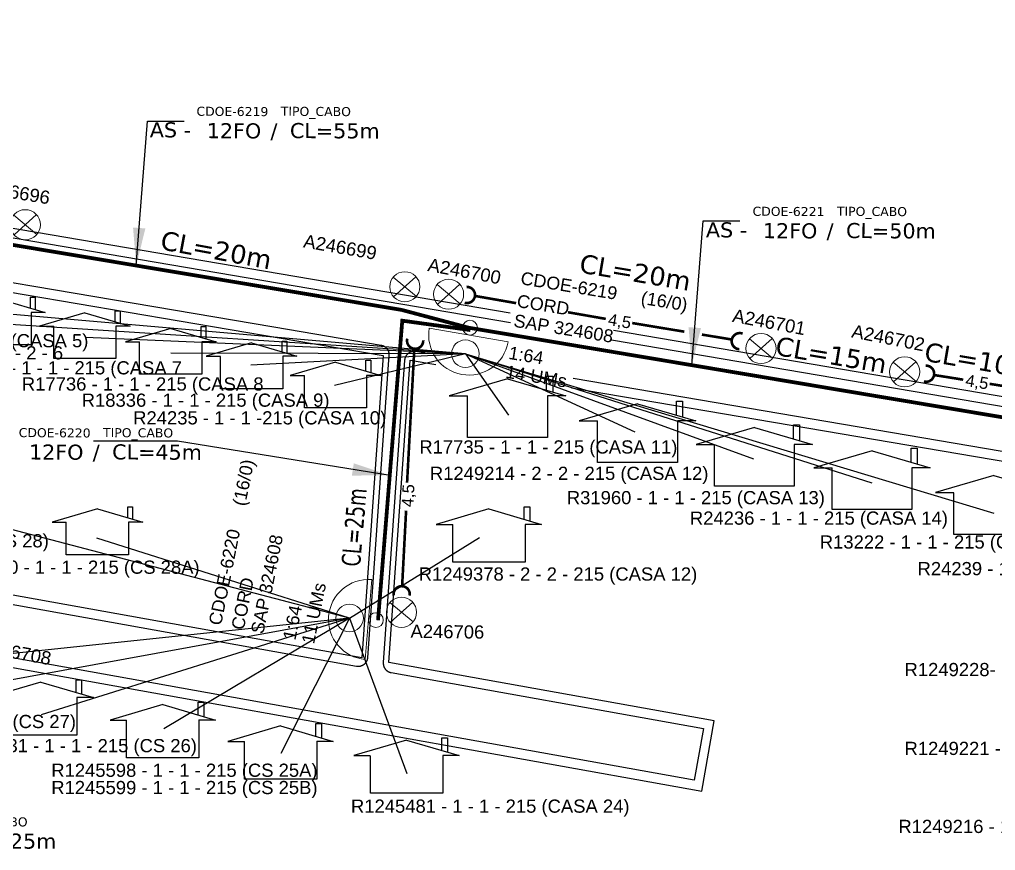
# Model space of a CAD drawing. Header units: millimetres. Extents: x 676447 to 689606, y 7455628 to 7463967.
# Drawn here: x 687404.9 to 687456.7, y 7460321.9 to 7460366 of the extents above; entities that cross this region are included whole.
import ezdxf
from ezdxf.enums import TextEntityAlignment as Align

# ---------------------------------------------------------------- set-up
doc = ezdxf.new("R2010")
doc.units = ezdxf.units.MM
doc.header["$LTSCALE"] = 0.1
doc.header["$MEASUREMENT"] = 0
doc.linetypes.add('PHANTOM2', pattern=[1.25, 0.625, -0.125, 0.125, -0.125, 0.125, -0.125])
for name, color, linetype, lineweight in [('10.4-Postes', 1, 'Continuous', 0), ("20.0-LEGENDA DOS CDO'S", 1, 'Continuous', 0), ('20.2-CDO_POSTE', 1, 'Continuous', 5), ('20.6-CORDOALHA_SUPORTE', 7, 'Continuous', 25)]:
    doc.layers.add(name, color=color, linetype=linetype, lineweight=lineweight)
for name, color, linetype in [('20.8-Legenda', 1, 'Continuous'), ('CAP a instalar', 1, 'Continuous'), ('label_cabos', 7, 'Continuous'), ('Legenda', 1, 'Continuous'), ('LEGENDAS_INFRAESTRUTURAS', 7, 'Continuous'), ('MUB_MEIOFIO', 7, 'Continuous'), ('MUB_QUADRAS', 7, 'Continuous'), ('surveys', 7, 'Continuous'), ('surveys legendas', 7, 'Continuous')]:
    doc.layers.add(name, color=color, linetype=linetype)
doc.layers.add('DROP DE CLIENTE', color=140, linetype='Continuous', plot=False)
doc.layers.add('EXTRA', color=50, linetype='Continuous', plot=False)
doc.styles.add('ARIAL', font='arial.ttf')
doc.styles.add('siredit', font='verdana.ttf')
doc.styles.get("Standard").update_dxf_attribs({"font": 'arial.ttf'})
doc.linetypes.add('FENCELINE1', pattern='A,0.25,-0.1,[133,ltypeshp.shx,S=0.1,R=0,X=-0.1,Y=0],-0.1,1', length=1.45)
doc.dimstyles.new('CC', dxfattribs={"dimtxt": 1, "dimasz": 2, "dimexe": 0.18, "dimexo": 0.0625, "dimgap": 0.09, "dimtad": 0, "dimdec": 0, "dimrnd": 1, "dimzin": 0, "dimdsep": 46, "dimtxsty": 'siredit', "dimblk": 'NONE', "dimcen": 0, "dimse1": 1, "dimse2": 1, "dimsd1": 1, "dimsd2": 1, "dimclrt": 7, "dimadec": 0, "dimazin": 0, "dimtfac": 1, "dimtdec": 0, "dimtofl": 0, "dimtmove": 0, "dimatfit": 3, "dimfxl": 0, "dimtolj": 1, "dimtzin": 0, "dimarcsym": 0})
doc.dimstyles.new('CL', dxfattribs={"dimtxt": 1, "dimasz": 2, "dimexe": 0.18, "dimexo": 0.0625, "dimgap": 0.09, "dimtad": 0, "dimdec": 0, "dimrnd": 1, "dimzin": 0, "dimdsep": 46, "dimtxsty": 'siredit', "dimblk": 'NONE', "dimcen": 0, "dimse1": 1, "dimse2": 1, "dimsd1": 1, "dimsd2": 1, "dimclrt": 7, "dimadec": 0, "dimazin": 0, "dimtfac": 1, "dimtdec": 0, "dimtofl": 0, "dimtmove": 0, "dimatfit": 3, "dimfxl": 0, "dimtolj": 1, "dimtzin": 0, "dimarcsym": 0})

# ---------------------------------------------------------------- blocks, each defined once
blk = doc.blocks.new('PTPT')
at = {"layer": '10.4-Postes', "color": 1, "linetype": 'PHANTOM2'}
for points in [[(-0.00000786, 0.0000104), (0.00000746, -0.00000204)], [(0.00000704, 0.00001089), (-0.00000744, -0.00000253)]]:
    blk.add_lwpolyline(points, dxfattribs=at)
at = {"layer": '10.4-Postes', "color": 1}
blk.add_circle((-0.0000002, 0.00000418), 0.00000987, dxfattribs=at)
blk = doc.blocks.new('CDOE_CT_POST_DESENHO')
at = {"color": 0}
blk.add_line((2.136, 0.393), (-2.114, 0.393), dxfattribs=at)
for centre, radius in [((0.011, 1.403), 0.733), ((0.011, 0), 0.393)]:
    blk.add_circle(centre, radius, dxfattribs=at)
blk.add_arc((0.011, 0.393), 2.125, 0, 180, dxfattribs=at)
blk = doc.blocks.new('CDOE_CT_POSTE')
at = {"layer": "20.0-LEGENDA DOS CDO'S", "color": 0, "style": 'ARIAL'}
for tag, p in [('CDO_N', (0.12, 5.248)), ('CORDOALHA', (0.122, 4.023)), ('SAP', (0.124, 2.961)), ('1:XX', (0.139, 1.231)), ('UMS', (0.141, 0.217))]:
    blk.add_attdef(tag, p, '', height=0.68, rotation=0.118, dxfattribs=at)
blk.add_attdef('FIBRAS_UTILIZADAS', text='', height=0.68, rotation=0.118, dxfattribs=at).set_placement((7.829, 5.263), align=Align.CENTER)
blk = doc.blocks.new('*D85')
at = {"layer": 'Defpoints', "color": 0, "ltscale": 5}
for p in [(687405.053, 7460355.475), (687397.45, 7460355.274), (687404.794, 7460353.992)]:
    blk.add_point(p, dxfattribs=at)
at = {"color": 7, "ltscale": 5, "insert": (687401.381, 7460356.116), "char_height": 1, "attachment_point": 5, "rotation": 350.0937, "style": 'siredit'}
blk.add_mtext('\\A1;CL=10m', dxfattribs=at)
blk = doc.blocks.new('_None')
blk = doc.blocks.new('*D86')
at = {"layer": 'Defpoints', "color": 0, "ltscale": 5}
for p in [(687405.06, 7460354.318), (687425.457, 7460351.873), (687425.216, 7460350.576)]:
    blk.add_point(p, dxfattribs=at)
at = {"color": 7, "ltscale": 5, "insert": (687415.369, 7460353.746), "char_height": 1, "attachment_point": 5, "rotation": 349.4841, "style": 'siredit'}
blk.add_mtext('\\A1;CL=20m', dxfattribs=at)
blk = doc.blocks.new('*D87')
at = {"layer": 'Defpoints', "color": 0, "ltscale": 5}
for p in [(687445.883, 7460351.167), (687428.32, 7460349.459), (687445.117, 7460346.626)]:
    blk.add_point(p, dxfattribs=at)
at = {"color": 7, "ltscale": 5, "insert": (687437.609, 7460352.562), "char_height": 1, "attachment_point": 5, "rotation": 350.4277, "style": 'siredit'}
blk.add_mtext('\\A1;CL=20m', dxfattribs=at)
blk = doc.blocks.new('*D88')
at = {"layer": 'Defpoints', "color": 0, "ltscale": 5}
for p in [(687440.374, 7460348.753), (687455.524, 7460346.897), (687455.405, 7460346.194)]:
    blk.add_point(p, dxfattribs=at)
at = {"color": 7, "ltscale": 5, "insert": (687448.009, 7460348.177), "char_height": 1, "attachment_point": 5, "rotation": 350.3372, "style": 'siredit'}
blk.add_mtext('\\A1;CL=15m', dxfattribs=at)
blk = doc.blocks.new('*D89')
at = {"layer": 'Defpoints', "color": 0, "ltscale": 5}
for p in [(687450.996, 7460348.073), (687460.727, 7460347.047), (687460.623, 7460346.434)]:
    blk.add_point(p, dxfattribs=at)
at = {"color": 7, "ltscale": 5, "insert": (687455.914, 7460347.867), "char_height": 1, "attachment_point": 5, "rotation": 350.3372, "style": 'siredit'}
blk.add_mtext('\\A1;CL=10m', dxfattribs=at)
blk = doc.blocks.new('LEGENDA DOS CABOS')
at = {"layer": 'EXTRA', "color": 0, "style": 'siredit'}
for tag, p in [('ID', (4.601, 0.974)), ('XX', (9.03, 0.974))]:
    blk.add_attdef(tag, text='', height=0.48, rotation=359.69, dxfattribs=at).set_placement(p, align=Align.MIDDLE_CENTER)
at = {"layer": 'Legenda', "color": 0, "style": 'siredit'}
for tag, p in [('TIPO_CABO', (1.314, -0.005)), ('CABO', (4.686, -0.052)), ('/', (6.809, -0.052)), ('METROS', (10.034, -0.052))]:
    blk.add_attdef(tag, text='', height=0.8, rotation=359.69, dxfattribs=at).set_placement(p, align=Align.MIDDLE_CENTER)
blk = doc.blocks.new('SURVEY_SURVEY')
for p, q in [((0, 0.00002536), (-0.00002514, 0.000018)), ((0, 0.00002536), (0.00002514, 0.000018)), ((0.00001687, 0.00002645), (0.00001951, 0.00002645)), ((0.00001687, 0.00002053), (0.00001687, 0.00002645)), ((0.00001951, 0.00002645), (0.0000195, 0.00001978)), ((-0.00002514, 0.000018), (-0.00001726, 0.000018)), ((-0.00001724, 0), (-0.00001724, 0.00001795)), ((0.00001724, 0.00001802), (0.00001724, 0)), ((0.00002514, 0.000018), (0.00001724, 0.000018)), ((0.00001724, 0), (-0.00001724, 0))]:
    blk.add_line(p, q)
blk = doc.blocks.new('*D101')
at = {"layer": 'Defpoints', "color": 0, "ltscale": 5}
for p in [(687425.381, 7460351.805), (687422.279, 7460334.242), (687423.847, 7460334.106)]:
    blk.add_point(p, dxfattribs=at)
at = {"color": 7, "ltscale": 5, "insert": (687422.694, 7460339.034), "char_height": 1, "attachment_point": 5, "rotation": 85.047, "style": 'siredit'}
blk.add_mtext('\\A1;{\\W0.7;CL=25m}', dxfattribs=at)

msp = doc.modelspace()

# ---------------------------------------------------------------- linework, layer by layer
at = {"layer": '20.6-CORDOALHA_SUPORTE', "const_width": 0.139}
for points in [[(687428.657, 7460351.797, -1.175638), (687428.56, 7460350.955)], [(687443.311, 7460349.318, 1.175638), (687443.14, 7460348.488)], [(687425.514, 7460349.05, 1.175638), (687426.357, 7460348.967)], [(687453.026, 7460347.617, -1.175638), (687452.929, 7460346.775)], [(687424.792, 7460335.414, -1.175638), (687425.639, 7460335.407)]]:
    msp.add_lwpolyline(points, format="xyb", dxfattribs=at)
for points in [[(687429.103, 7460351.319), (687431.289, 7460350.936)], [(687434.042, 7460350.452), (687436.049, 7460350.1)], [(687437.451, 7460349.879), (687440.216, 7460349.421)], [(687441.149, 7460349.267), (687442.738, 7460349.004)], [(687425.502, 7460341.406), (687425.887, 7460348.513)], [(687453.47, 7460347.12), (687455.016, 7460346.873)], [(687456.418, 7460346.652), (687457.964, 7460346.404)], [(687425.239, 7460335.908), (687425.45, 7460339.923)]]:
    msp.add_lwpolyline(points, dxfattribs=at)
at = {"layer": 'CAP a instalar', "linetype": 'FENCELINE1', "ltscale": 30, "const_width": 0.2}
msp.add_lwpolyline([(687390.498, 7460356.168), (687397.45, 7460355.274), (687404.148, 7460354.1), (687425.216, 7460350.576), (687428.777, 7460349.63), (687460.315, 7460344.336)], dxfattribs=at)
at = {"layer": 'CAP a instalar', "linetype": 'FENCELINE1', "ltscale": 30}
msp.add_lwpolyline([(687428.861, 7460349.507, 0.2, 0.2, 0), (687425.247, 7460350.005, 0.2, 0.2, 0), (687423.96, 7460334.097, 0, 0, 0), (687423.96, 7460334.097, 0, 0, 0)], format="xyseb", dxfattribs=at)
at = {"layer": 'DROP DE CLIENTE'}
for p, q in [((687428.599, 7460348.251), (687399.696, 7460350.758)), ((687428.599, 7460348.251), (687403.874, 7460349.835)), ((687428.599, 7460348.251), (687408.427, 7460349.11)), ((687428.599, 7460348.251), (687412.966, 7460348.273)), ((687428.599, 7460348.251), (687417.21, 7460347.636)), ((687428.599, 7460348.251), (687421.653, 7460346.559)), ((687428.599, 7460348.251), (687456.643, 7460339.788)), ((687428.599, 7460348.251), (687450.176, 7460341.403)), ((687428.599, 7460348.251), (687443.885, 7460342.667)), ((687428.599, 7460348.251), (687437.594, 7460344.107)), ((687428.599, 7460348.251), (687430.882, 7460344.985)), ((687422.449, 7460334.217), (687400.742, 7460339.894)), ((687422.449, 7460334.217), (687409.042, 7460338.459)), ((687422.449, 7460334.217), (687429.348, 7460338.501)), ((687422.449, 7460334.217), (687393.741, 7460331.177)), ((687422.449, 7460334.217), (687399.989, 7460330.106)), ((687422.449, 7460334.217), (687406.084, 7460329.083)), ((687422.449, 7460334.217), (687412.593, 7460328.338)), ((687422.449, 7460334.217), (687418.805, 7460327.023)), ((687422.449, 7460334.217), (687425.492, 7460325.965))]:
    msp.add_line(p, q, dxfattribs=at)
at = {"layer": 'MUB_MEIOFIO', "linetype": 'Continuous'}
for points in [[(687380.168, 7460358.556), (687430.995, 7460349.902)], [(687391.895, 7460354.166), (687418.431, 7460349.67)], [(687418.431, 7460349.67), (687424.12, 7460348.706), (687424.137, 7460348.703), (687424.154, 7460348.699), (687424.17, 7460348.695), (687424.187, 7460348.69), (687424.203, 7460348.685), (687424.219, 7460348.679), (687424.235, 7460348.672), (687424.25, 7460348.665), (687424.266, 7460348.658), (687424.281, 7460348.649), (687424.296, 7460348.641), (687424.31, 7460348.632), (687424.324, 7460348.622), (687424.338, 7460348.612), (687424.352, 7460348.601), (687424.365, 7460348.59), (687424.378, 7460348.579), (687424.39, 7460348.567), (687424.402, 7460348.555), (687424.413, 7460348.542), (687424.424, 7460348.529), (687424.435, 7460348.515), (687424.445, 7460348.502), (687424.455, 7460348.487), (687424.464, 7460348.473), (687424.472, 7460348.458), (687424.481, 7460348.443), (687424.488, 7460348.428), (687424.495, 7460348.412), (687424.502, 7460348.396), (687424.508, 7460348.38), (687424.513, 7460348.364), (687424.518, 7460348.348), (687424.522, 7460348.331), (687424.526, 7460348.314), (687424.529, 7460348.297), (687424.532, 7460348.281), (687424.534, 7460348.264), (687424.535, 7460348.246), (687424.536, 7460348.229), (687424.537, 7460348.212), (687424.536, 7460348.195), (687424.535, 7460348.178), (687423.402, 7460332.106), (687423.4, 7460332.089), (687423.398, 7460332.071), (687423.396, 7460332.054), (687423.392, 7460332.037), (687423.388, 7460332.02), (687423.384, 7460332.003), (687423.379, 7460331.986), (687423.373, 7460331.97), (687423.367, 7460331.954), (687423.36, 7460331.937), (687423.352, 7460331.922), (687423.344, 7460331.906), (687423.336, 7460331.891), (687423.327, 7460331.876), (687423.317, 7460331.861), (687423.307, 7460331.847), (687423.297, 7460331.833), (687423.286, 7460331.819), (687423.274, 7460331.806), (687423.262, 7460331.793), (687423.25, 7460331.781), (687423.237, 7460331.769), (687423.224, 7460331.758), (687423.21, 7460331.747), (687423.196, 7460331.736), (687423.182, 7460331.726), (687423.167, 7460331.717), (687423.152, 7460331.708), (687423.137, 7460331.699), (687423.122, 7460331.691), (687423.106, 7460331.684), (687423.09, 7460331.677), (687423.073, 7460331.671), (687423.057, 7460331.665), (687423.04, 7460331.66), (687423.023, 7460331.656), (687423.006, 7460331.652), (687422.989, 7460331.649), (687422.972, 7460331.646), (687422.954, 7460331.644), (687422.937, 7460331.642), (687422.919, 7460331.642), (687422.902, 7460331.641), (687422.884, 7460331.642), (687422.867, 7460331.643), (687422.85, 7460331.644), (687422.832, 7460331.646), (687422.815, 7460331.649), (687385.367, 7460338.368)], [(687436.359, 7460348.989), (687507.975, 7460336.795), (687507.578, 7460334.467), (687462.167, 7460342.199)], [(687426.459, 7460348.278), (687425.954, 7460348.364), (687425.937, 7460348.367), (687425.92, 7460348.369), (687425.902, 7460348.37), (687425.885, 7460348.371), (687425.868, 7460348.371), (687425.85, 7460348.371), (687425.833, 7460348.37), (687425.816, 7460348.368), (687425.798, 7460348.366), (687425.781, 7460348.363), (687425.764, 7460348.36), (687425.747, 7460348.356), (687425.73, 7460348.351), (687425.714, 7460348.346), (687425.697, 7460348.341), (687425.681, 7460348.334), (687425.665, 7460348.327), (687425.65, 7460348.32), (687425.634, 7460348.312), (687425.619, 7460348.304), (687425.604, 7460348.295), (687425.589, 7460348.285), (687425.575, 7460348.275), (687425.561, 7460348.265), (687425.548, 7460348.254), (687425.535, 7460348.242), (687425.522, 7460348.23), (687425.51, 7460348.218), (687425.498, 7460348.205), (687425.487, 7460348.192), (687425.476, 7460348.179), (687425.465, 7460348.165), (687425.455, 7460348.15), (687425.446, 7460348.136), (687425.437, 7460348.121), (687425.429, 7460348.106), (687425.421, 7460348.09), (687425.413, 7460348.074), (687425.407, 7460348.058), (687425.4, 7460348.042), (687425.395, 7460348.026), (687425.39, 7460348.009), (687425.385, 7460347.992), (687425.381, 7460347.975), (687425.378, 7460347.958), (687425.375, 7460347.941), (687425.373, 7460347.924), (687425.372, 7460347.907), (687424.239, 7460331.847), (687424.238, 7460331.83), (687424.238, 7460331.813), (687424.238, 7460331.795), (687424.239, 7460331.778), (687424.241, 7460331.76), (687424.243, 7460331.743), (687424.245, 7460331.726), (687424.249, 7460331.709), (687424.253, 7460331.692), (687424.257, 7460331.675), (687424.262, 7460331.658), (687424.268, 7460331.642), (687424.274, 7460331.625), (687424.281, 7460331.609), (687424.288, 7460331.594), (687424.296, 7460331.578), (687424.304, 7460331.563), (687424.313, 7460331.548), (687424.323, 7460331.533), (687424.333, 7460331.519), (687424.343, 7460331.505), (687424.354, 7460331.491), (687424.366, 7460331.478), (687424.377, 7460331.466), (687424.39, 7460331.453), (687424.403, 7460331.441), (687424.416, 7460331.43), (687424.429, 7460331.419), (687424.443, 7460331.408), (687424.457, 7460331.398), (687424.472, 7460331.389), (687424.487, 7460331.38), (687424.502, 7460331.371), (687424.518, 7460331.363), (687424.533, 7460331.356), (687424.549, 7460331.349), (687424.566, 7460331.343), (687424.582, 7460331.337), (687424.599, 7460331.332), (687424.615, 7460331.327), (687424.632, 7460331.323), (687424.65, 7460331.32), (687441.225, 7460328.346), (687440.733, 7460325.604), (687384.924, 7460335.617)], [(687457.918, 7460342.922), (687434.315, 7460346.941)]]:
    msp.add_lwpolyline(points, dxfattribs=at)
at = {"layer": 'MUB_QUADRAS', "linetype": 'Continuous'}
for points in [[(687430.981, 7460350.412), (687379.742, 7460359.136), (687382.45, 7460372.417)], [(687423.101, 7460332.106), (687384.968, 7460338.948), (687385.421, 7460341.632), (687387.883, 7460354.339), (687388.361, 7460354.258)], [(687391.731, 7460353.684), (687424.233, 7460348.15), (687423.101, 7460332.106)], [(687461.348, 7460341.831), (687507.987, 7460333.89), (687508.552, 7460337.204), (687436.465, 7460349.478)], [(687384.338, 7460335.214), (687441.137, 7460325.023), (687441.806, 7460328.75), (687424.54, 7460331.848), (687425.672, 7460347.905), (687427.022, 7460347.675)], [(687434.231, 7460346.448), (687458.369, 7460342.338)]]:
    msp.add_lwpolyline(points, dxfattribs=at)

# ---------------------------------------------------------------- block references
at = {"layer": '10.4-Postes', "color": 1, "xscale": 81071.38789240447, "yscale": 81071.38789240447, "zscale": 81071.38789240447, "rotation": 359.2873342101486}
for p in [(687405.252, 7460354.759), (687425.393, 7460351.466), (687427.717, 7460351.07), (687444.298, 7460348.188), (687451.922, 7460346.949), (687425.217, 7460334.183)]:
    msp.add_blockref('PTPT', p, dxfattribs=at)
at = {"layer": "20.0-LEGENDA DOS CDO'S"}
for p, rotation, values in [((687430.515, 7460346.787), 350.6077687762721, {'CDO_N': 'CDOE-6219', 'CORDOALHA': 'CORD', 'SAP': 'SAP 324608', '1:XX': '1:64', 'UMS': '14 UMs', 'FIBRAS_UTILIZADAS': '(16/0)'}), ((687420.748, 7460332.623), 78.50339552631883, {'CDO_N': 'CDOE-6220', 'CORDOALHA': 'CORD', 'SAP': 'SAP 324608', '1:XX': '1:64', 'UMS': '11 UMs', 'FIBRAS_UTILIZADAS': '(16/0)'})]:
    msp.add_blockref('CDOE_CT_POSTE', p, dxfattribs=dict(at, rotation=rotation)).add_auto_attribs(values)
at = {"layer": '20.2-CDO_POSTE'}
for p, rotation in [((687428.852, 7460349.63), 170.0545264767023), ((687423.846, 7460334.095), 85.44558055496952)]:
    msp.add_blockref('CDOE_CT_POST_DESENHO', p, dxfattribs=dict(at, rotation=rotation))
at = {"layer": 'label_cabos', "color": 0}
ref = msp.add_blockref('LEGENDA DOS CABOS', (687411.631, 7460360.141), dxfattribs=at)
ref.add_attrib('ID', 'CDOE-6219', dxfattribs={"layer": 'EXTRA', "height": 0.48, "rotation": 359.69, "style": 'siredit'}).set_placement((687416.232, 7460361.115), align=Align.MIDDLE_CENTER)
ref.add_attrib('CABO', '12FO', dxfattribs={"layer": '20.8-Legenda', "color": 0, "height": 0.8, "rotation": 359.69, "style": 'siredit'}).set_placement((687416.317, 7460360.089), align=Align.MIDDLE_CENTER)
ref.add_attrib('METROS', 'CL=55m', dxfattribs={"layer": '20.8-Legenda', "color": 0, "height": 0.8, "rotation": 359.69, "style": 'siredit'}).set_placement((687421.665, 7460360.089), align=Align.MIDDLE_CENTER)
ref.add_attrib('XX', 'TIPO_CABO', dxfattribs={"layer": 'EXTRA', "color": 0, "height": 0.48, "rotation": 359.69, "style": 'siredit'}).set_placement((687420.661, 7460361.115), align=Align.MIDDLE_CENTER)
ref.add_attrib('/', '/', dxfattribs={"layer": '20.8-Legenda', "color": 0, "height": 0.8, "rotation": 359.69, "style": 'siredit'}).set_placement((687418.439, 7460360.089), align=Align.MIDDLE_CENTER)
ref.add_attrib('TIPO_CABO', 'AS -', dxfattribs={"layer": '20.8-Legenda', "color": 0, "height": 0.8, "rotation": 359.69, "style": 'siredit'}).set_placement((687412.944, 7460360.137), align=Align.MIDDLE_CENTER)
ref = msp.add_blockref('LEGENDA DOS CABOS', (687441.144, 7460354.832), dxfattribs=at)
ref.add_attrib('ID', 'CDOE-6221', dxfattribs={"layer": 'EXTRA', "height": 0.48, "rotation": 359.69, "style": 'siredit'}).set_placement((687445.745, 7460355.805), align=Align.MIDDLE_CENTER)
ref.add_attrib('CABO', '12FO', dxfattribs={"layer": '20.8-Legenda', "color": 0, "height": 0.8, "rotation": 359.69, "style": 'siredit'}).set_placement((687445.83, 7460354.78), align=Align.MIDDLE_CENTER)
ref.add_attrib('METROS', 'CL=50m', dxfattribs={"layer": '20.8-Legenda', "color": 0, "height": 0.8, "rotation": 359.69, "style": 'siredit'}).set_placement((687451.178, 7460354.78), align=Align.MIDDLE_CENTER)
ref.add_attrib('XX', 'TIPO_CABO', dxfattribs={"layer": 'EXTRA', "color": 0, "height": 0.48, "rotation": 359.69, "style": 'siredit'}).set_placement((687450.174, 7460355.805), align=Align.MIDDLE_CENTER)
ref.add_attrib('/', '/', dxfattribs={"layer": '20.8-Legenda', "color": 0, "height": 0.8, "rotation": 359.69, "style": 'siredit'}).set_placement((687447.953, 7460354.78), align=Align.MIDDLE_CENTER)
ref.add_attrib('TIPO_CABO', 'AS -', dxfattribs={"layer": '20.8-Legenda', "color": 0, "height": 0.8, "rotation": 359.69, "style": 'siredit'}).set_placement((687442.458, 7460354.827), align=Align.MIDDLE_CENTER)
ref = msp.add_blockref('LEGENDA DOS CABOS', (687402.198, 7460343.079), dxfattribs=at)
ref.add_attrib('ID', 'CDOE-6220', dxfattribs={"layer": 'EXTRA', "height": 0.48, "rotation": 359.69, "style": 'siredit'}).set_placement((687406.799, 7460344.053), align=Align.MIDDLE_CENTER)
ref.add_attrib('CABO', '12FO', dxfattribs={"layer": '20.8-Legenda', "color": 0, "height": 0.8, "rotation": 359.69, "style": 'siredit'}).set_placement((687406.883, 7460343.028), align=Align.MIDDLE_CENTER)
ref.add_attrib('METROS', 'CL=45m', dxfattribs={"layer": '20.8-Legenda', "color": 0, "height": 0.8, "rotation": 359.69, "style": 'siredit'}).set_placement((687412.231, 7460343.028), align=Align.MIDDLE_CENTER)
ref.add_attrib('XX', 'TIPO_CABO', dxfattribs={"layer": 'EXTRA', "color": 0, "height": 0.48, "rotation": 359.69, "style": 'siredit'}).set_placement((687411.228, 7460344.053), align=Align.MIDDLE_CENTER)
ref.add_attrib('/', '/', dxfattribs={"layer": '20.8-Legenda', "color": 0, "height": 0.8, "rotation": 359.69, "style": 'siredit'}).set_placement((687409.006, 7460343.028), align=Align.MIDDLE_CENTER)
ref.add_attrib('TIPO_CABO', 'AS -', dxfattribs={"layer": '20.8-Legenda', "color": 0, "height": 0.8, "rotation": 359.69, "style": 'siredit'}).set_placement((687403.511, 7460343.075), align=Align.MIDDLE_CENTER)
ref = msp.add_blockref('LEGENDA DOS CABOS', (687394.471, 7460322.427), dxfattribs=at)
ref.add_attrib('ID', 'CDOE-6224', dxfattribs={"layer": 'EXTRA', "height": 0.48, "rotation": 359.69, "style": 'siredit'}).set_placement((687399.073, 7460323.401), align=Align.MIDDLE_CENTER)
ref.add_attrib('CABO', '12FO', dxfattribs={"layer": '20.8-Legenda', "color": 0, "height": 0.8, "rotation": 359.69, "style": 'siredit'}).set_placement((687399.157, 7460322.375), align=Align.MIDDLE_CENTER)
ref.add_attrib('METROS', 'CL=25m', dxfattribs={"layer": '20.8-Legenda', "color": 0, "height": 0.8, "rotation": 359.69, "style": 'siredit'}).set_placement((687404.505, 7460322.375), align=Align.MIDDLE_CENTER)
ref.add_attrib('XX', 'TIPO_CABO', dxfattribs={"layer": 'EXTRA', "color": 0, "height": 0.48, "rotation": 359.69, "style": 'siredit'}).set_placement((687403.501, 7460323.401), align=Align.MIDDLE_CENTER)
ref.add_attrib('/', '/', dxfattribs={"layer": '20.8-Legenda', "color": 0, "height": 0.8, "rotation": 359.69, "style": 'siredit'}).set_placement((687401.28, 7460322.375), align=Align.MIDDLE_CENTER)
ref.add_attrib('TIPO_CABO', 'AS -', dxfattribs={"layer": '20.8-Legenda', "color": 0, "height": 0.8, "rotation": 359.69, "style": 'siredit'}).set_placement((687395.785, 7460322.423), align=Align.MIDDLE_CENTER)
at = {"layer": 'surveys', "color": 2}
for p, xscale, yscale, zscale in [((687403.897, 7460348.722), 95707.91744543397, 95707.91744543397, 95707.91744543397), ((687408.404, 7460347.994), 95707.91744543397, 95707.91744543397, 95707.91744543397), ((687412.96, 7460347.16), 95707.91744543397, 95707.91744543397, 95707.91744543397), ((687417.251, 7460346.393), 95707.91744543397, 95707.91744543397, 95707.91744543397), ((687421.705, 7460345.375), 95707.91744543397, 95707.91744543397, 95707.91744543397), ((687430.833, 7460343.799), 123003.701034254, 123003.701034254, 123003.701034254), ((687437.726, 7460342.474), 123003.701034254, 123003.701034254, 123003.701034254), ((687443.933, 7460341.215), 123003.701034254, 123003.701034254, 123003.701034254), ((687450.177, 7460339.979), 123003.701034254, 123003.701034254, 123003.701034254), ((687456.634, 7460338.66), 123003.701034254, 123003.701034254, 123003.701034254), ((687409.064, 7460337.581), 95707.91744543397, 95707.91744543397, 95707.91744543397)]:
    msp.add_blockref('SURVEY_SURVEY', p, dxfattribs=dict(at, xscale=xscale, yscale=yscale, zscale=zscale))
at = {"layer": 'surveys', "color": 151, "xscale": 111319.4907930752, "yscale": 111319.4907930752, "zscale": 111319.4907930752}
for p in [(687429.845, 7460337.185), (687406.058, 7460327.994), (687412.538, 7460326.797), (687418.787, 7460325.665), (687425.472, 7460324.91)]:
    msp.add_blockref('SURVEY_SURVEY', p, dxfattribs=at)

# ---------------------------------------------------------------- texts
at = {"layer": '20.6-CORDOALHA_SUPORTE', "style": 'ARIAL'}
for rotation, p in [(350.896, (687436.786, 7460349.984)), (350.896, (687455.753, 7460346.756)), (86.9825, (687425.551, 7460340.717))]:
    msp.add_text('4,5', height=0.6262, rotation=rotation, dxfattribs=at).set_placement(p, align=Align.MIDDLE_CENTER)
at = {"layer": 'LEGENDAS_INFRAESTRUTURAS', "color": 1}
for s, rotation, p in [('A246696', 350.6064, (687402.621, 7460356.817)), ('A246699', 350.1287, (687419.962, 7460353.904)), ('A246700', 349.4857, (687426.556, 7460352.648)), ('A246701', 349.3915, (687442.727, 7460349.95)), ('A246702', 348.9649, (687449.051, 7460349.123)), ('A246706', 359.2869, (687425.68, 7460333.168)), ('A246708', 349.4409, (687402.692, 7460332.429))]:
    msp.add_text(s, height=0.7, rotation=rotation, dxfattribs=at).set_placement(p)
at = {"layer": 'surveys legendas', "color": 0}
for s, p in [('R1249225 - 2 - 2 - 215 (CASA 5) ', (687394.35, 7460348.594)), ('R1249220- 2 - 2 - 6 ', (687398.767, 7460347.946)), ('R24238 - 1 - 1 - 215 (CASA 7 ', (687400.731, 7460347.153)), ('R17736 - 1 - 1 - 215 (CASA 8 ', (687405.058, 7460346.294)), ('R18336 - 1 - 1 - 215 (CASA 9)', (687408.234, 7460345.435)), ('R24235 - 1 - 1 -215 (CASA 10) ', (687410.966, 7460344.496)), ('R17735 - 1 - 1 - 215 (CASA 11) ', (687426.152, 7460342.951)), ('R1249214 - 2 - 2 - 215 (CASA 12) ', (687426.713, 7460341.55)), ('R31960 - 1 - 1 - 215 (CASA 13) ', (687433.98, 7460340.26)), ('R24236 - 1 - 1 - 215 (CASA 14) ', (687440.511, 7460339.173)), ('R1245432 - 1 - 1 - 215 (CS 28)', (687393.01, 7460337.969)), ('R13222 - 1 - 1 - 215 (CASA15) ', (687447.405, 7460337.904)), ('R1245480 - 1 - 1 - 215 (CS 28A)', (687400.362, 7460336.566)), ('R1249378 - 2 - 2 - 215 (CASA 12)', (687426.119, 7460336.204)), ('R24239 - 1 - 1 - 215 (CASA 16A) ', (687452.595, 7460336.491)), ('R1249228- 1 - 1 - 215 (CASA 16B) ', (687451.903, 7460331.131)), ('R1245493 - 1 - 1 - 215 (CS 27)', (687394.45, 7460328.373)), ('R1245431 - 1 - 1 - 215 (CS 26)', (687400.87, 7460327.091)), ('R1249221 - 1 - 1 - 215 (CASA 16C) ', (687451.903, 7460326.944)), ('R1245598 - 1 - 1 - 215 (CS 25A)', (687406.619, 7460325.785)), ('R1245599 - 1 - 1 - 215 (CS 25B)', (687406.619, 7460324.867)), ('R1245481 - 1 - 1 - 215 (CASA 24)', (687422.524, 7460323.879)), ('R1249216 - 1 - 1 - 215 (CASA 16D) ', (687451.577, 7460322.802))]:
    msp.add_text(s, height=0.7, dxfattribs=at).set_placement(p)

# ---------------------------------------------------------------- dimensions: what is measured, and where the dimension line sits
at = {"ltscale": 5}
for p1, p2, distance, text, picture, middle in [((687397.45, 7460355.274), (687404.794, 7460353.992), 1.506, 'CL=10m', '*D85', (687401.381, 7460356.116)), ((687440.374, 7460348.753), (687455.405, 7460346.194), 0.714, 'CL=15m', '*D88', (687448.009, 7460348.177)), ((687450.996, 7460348.073), (687460.623, 7460346.434), 0.622, 'CL=10m', '*D89', (687455.914, 7460347.867))]:
    dim = msp.add_aligned_dim(p1=p1, p2=p2, distance=distance, text=text, dimstyle='CC', override={"dimpost": 'CC=<>m'}, dxfattribs=at)
    dim.commit()
    dim.dimension.update_dxf_attribs({"geometry": picture, "text_midpoint": middle})
dim = msp.add_linear_dim(base=(687425.4565, 7460351.8735), p1=(687405.0603, 7460354.3178), p2=(687425.2157, 7460350.5764), angle=349.4841, dimstyle='CL', override={"dimpost": 'CL=<>m'}, dxfattribs=at)
dim.commit()
dim.dimension.update_dxf_attribs({"geometry": '*D86', "text_midpoint": (687415.3687, 7460353.7461), "dimtype": 161})
dim = msp.add_linear_dim(base=(687445.883, 7460351.167), p1=(687428.32, 7460349.459), p2=(687445.117, 7460346.626), angle=350.4277, text='CL=20m', dimstyle='CC', override={"dimpost": 'CC=<>m'}, dxfattribs=at)
dim.commit()
dim.dimension.update_dxf_attribs({"geometry": '*D87', "text_midpoint": (687437.609, 7460352.562), "dimtype": 161})
at = {"color": 6, "ltscale": 5}
dim = msp.add_linear_dim(base=(687422.279, 7460334.242), p1=(687425.381, 7460351.805), p2=(687423.847, 7460334.106), angle=265.047, text='{\\W0.7;CL=25m}', dimstyle='CC', override={"dimpost": 'CC=<>m'}, dxfattribs=at)
dim.commit()
dim.dimension.update_dxf_attribs({"geometry": '*D101', "text_midpoint": (687422.694, 7460339.034), "dimtype": 161})

# ---------------------------------------------------------------- leaders
at = {"ltscale": 5}
for points in [[(687411.128, 7460352.933), (687411.733, 7460360.593), (687413.676, 7460360.593)], [(687440.613, 7460347.643), (687441.218, 7460355.303), (687443.161, 7460355.303)], [(687424.598, 7460341.79), (687413.319, 7460343.603), (687408.862, 7460343.605)]]:
    msp.add_leader(points, dimstyle='CC', override={"dimgap": 0.09, "dimtad": 0}, dxfattribs=at)

doc.saveas('drawing.dxf')
